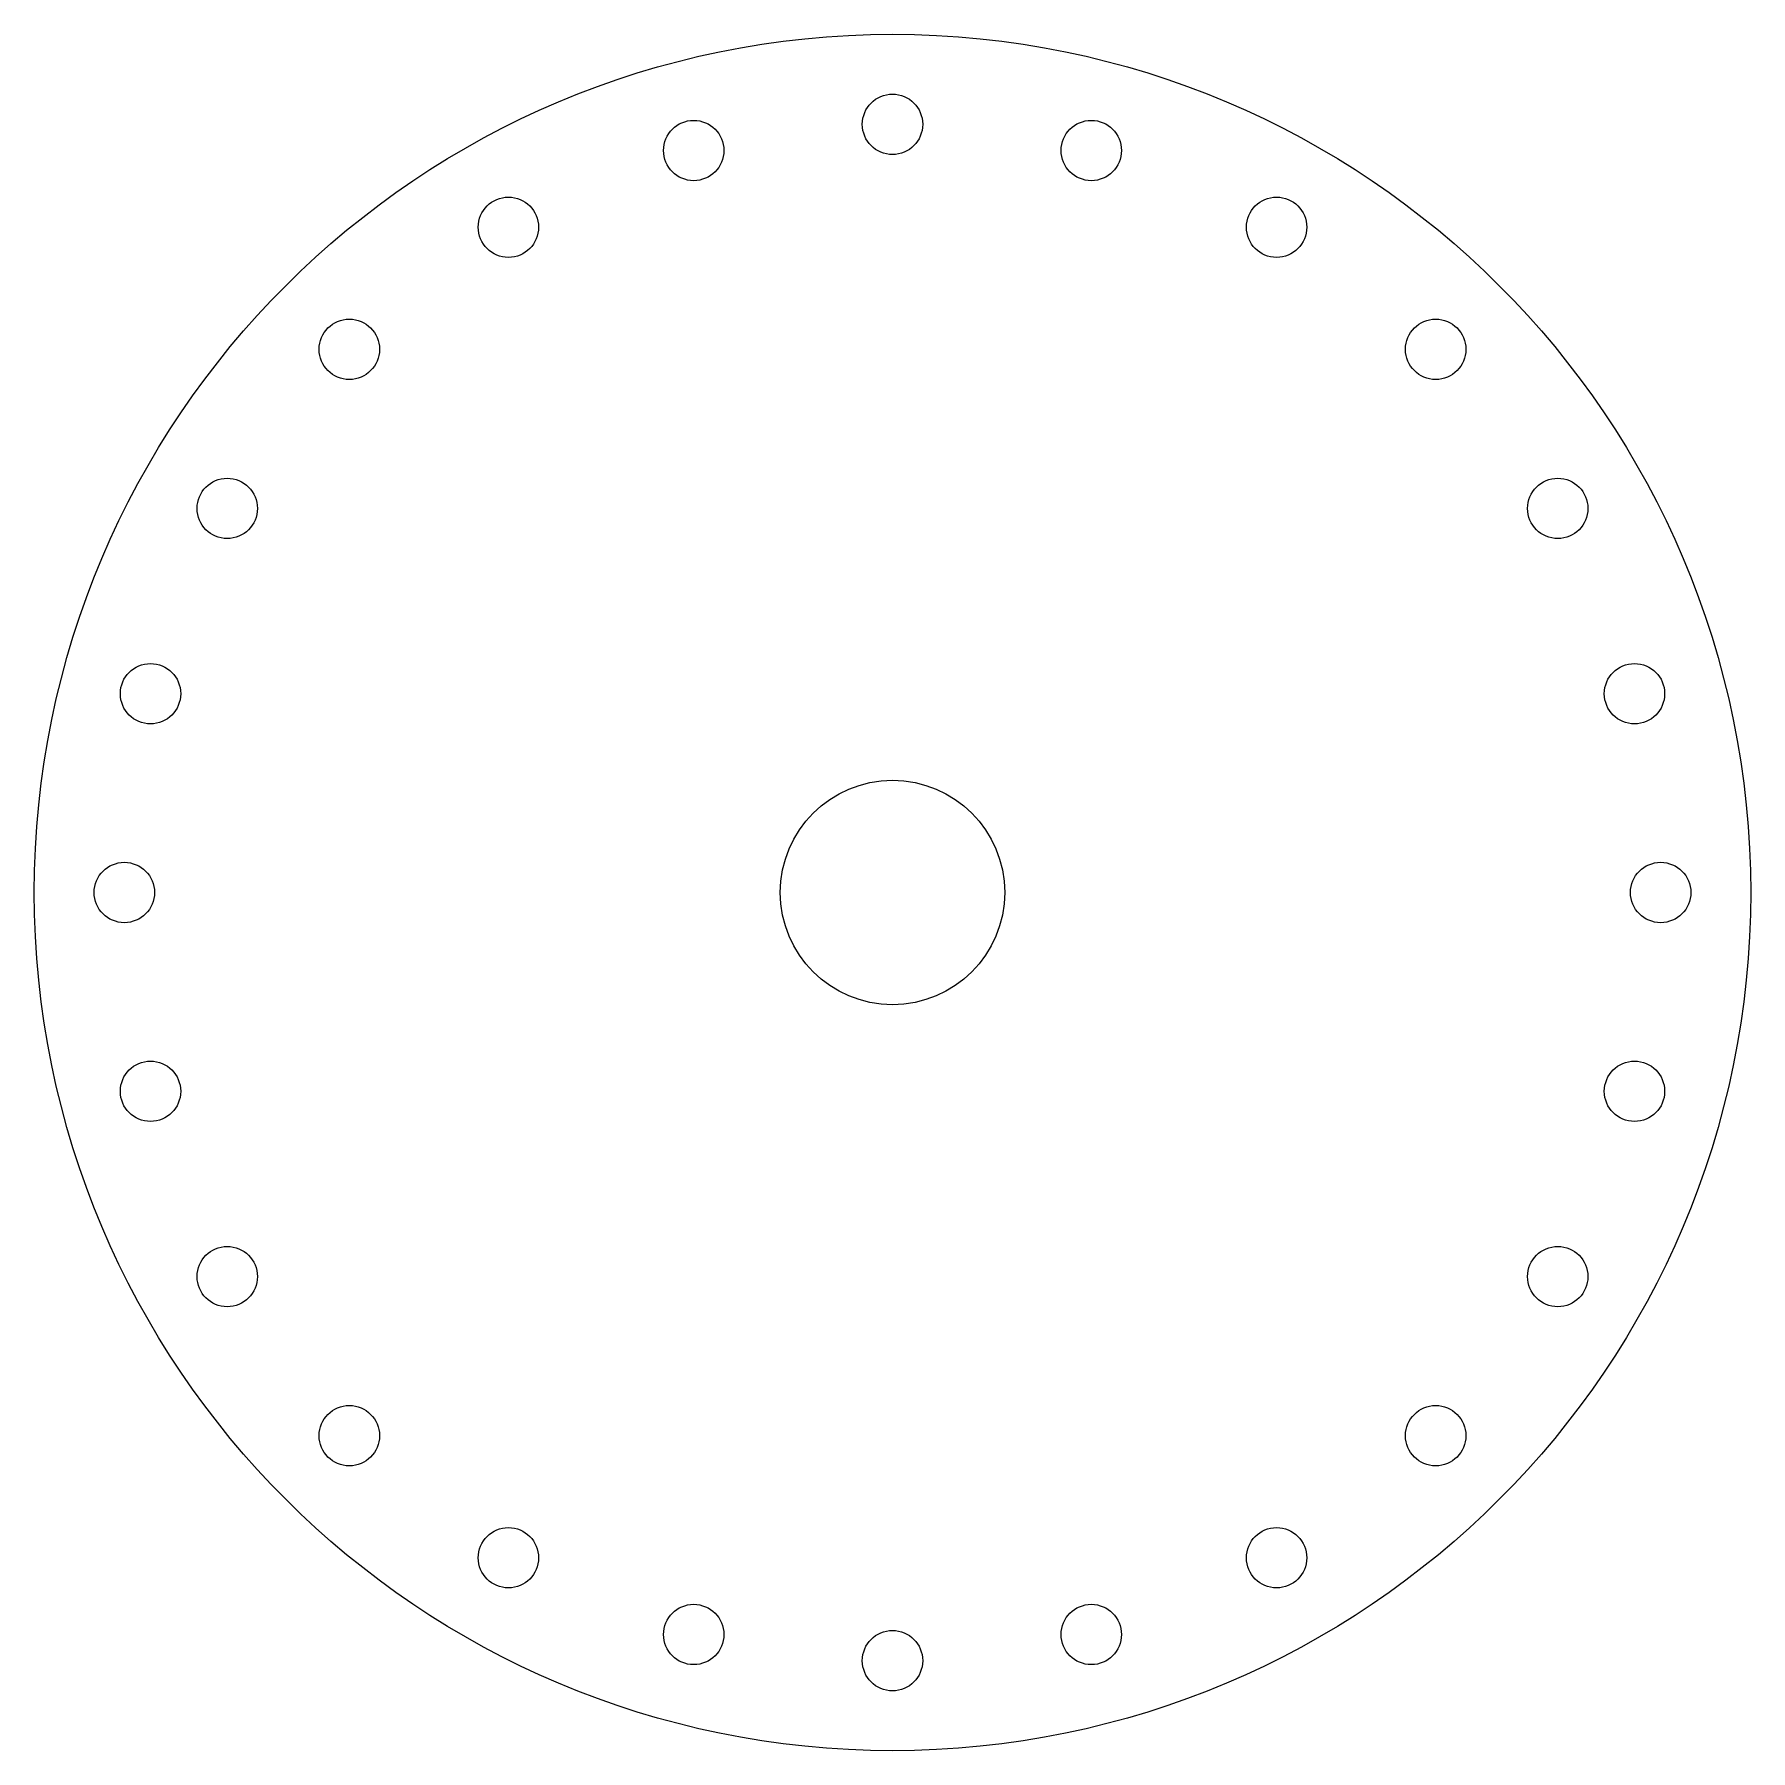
# Model space of a CAD drawing. Header units: millimetres. Extents: x -86 to 86, y -86 to 86.
import ezdxf

# ---------------------------------------------------------------- set-up
doc = ezdxf.new("R2010")
doc.units = ezdxf.units.MM
doc.layers.add('Shape', color=7, linetype='CONTINUOUS')

msp = doc.modelspace()

# ---------------------------------------------------------------- linework, layer by layer
at = {"layer": 'Shape'}
for p, q in [((3.025, 77.025), (3.025, 77.025, 2)), ((3.025, 77.025), (3.025, 77.025, 2)), ((-16.9105, 74.4004), (-16.9105, 74.4004, 2)), ((-16.9105, 74.4004), (-16.9105, 74.4004, 2)), ((22.9605, 74.4004), (22.9605, 74.4004, 2)), ((22.9605, 74.4004), (22.9605, 74.4004, 2)), ((-35.4875, 66.7056), (-35.4875, 66.7056, 2)), ((-35.4875, 66.7056), (-35.4875, 66.7056, 2)), ((41.5375, 66.7056), (41.5375, 66.7056, 2)), ((41.5375, 66.7056), (41.5375, 66.7056, 2)), ((-51.4399, 54.4649), (-51.4399, 54.4649, 2)), ((-51.4399, 54.4649), (-51.4399, 54.4649, 2)), ((57.4899, 54.4649), (57.4899, 54.4649, 2)), ((57.4899, 54.4649), (57.4899, 54.4649, 2)), ((-63.6806, 38.5125), (-63.6806, 38.5125, 2)), ((-63.6806, 38.5125), (-63.6806, 38.5125, 2)), ((69.7306, 38.5125), (69.7306, 38.5125, 2)), ((69.7306, 38.5125), (69.7306, 38.5125, 2)), ((-71.3754, 19.9355), (-71.3754, 19.9355, 2)), ((-71.3754, 19.9355), (-71.3754, 19.9355, 2)), ((77.4254, 19.9355), (77.4254, 19.9355, 2)), ((77.4254, 19.9355), (77.4254, 19.9355, 2)), ((-74, 0), (-74, 0, 2)), ((-74, 0), (-74, 0, 2)), ((11.25, 0), (11.25, 0, 2)), ((11.25, 0), (11.25, 0, 2)), ((80.05, 0), (80.05, 0, 2)), ((80.05, 0), (80.05, 0, 2)), ((86.05, 0), (86.05, 0, 2)), ((86.05, 0), (86.05, 0, 2)), ((-71.3754, -19.9355), (-71.3754, -19.9355, 2)), ((-71.3754, -19.9355), (-71.3754, -19.9355, 2)), ((77.4254, -19.9355), (77.4254, -19.9355, 2)), ((77.4254, -19.9355), (77.4254, -19.9355, 2)), ((-63.6806, -38.5125), (-63.6806, -38.5125, 2)), ((-63.6806, -38.5125), (-63.6806, -38.5125, 2)), ((69.7306, -38.5125), (69.7306, -38.5125, 2)), ((69.7306, -38.5125), (69.7306, -38.5125, 2)), ((-51.4399, -54.4649), (-51.4399, -54.4649, 2)), ((-51.4399, -54.4649), (-51.4399, -54.4649, 2)), ((57.4899, -54.4649), (57.4899, -54.4649, 2)), ((57.4899, -54.4649), (57.4899, -54.4649, 2)), ((-35.4875, -66.7056), (-35.4875, -66.7056, 2)), ((-35.4875, -66.7056), (-35.4875, -66.7056, 2)), ((41.5375, -66.7056), (41.5375, -66.7056, 2)), ((41.5375, -66.7056), (41.5375, -66.7056, 2)), ((-16.9105, -74.4004), (-16.9105, -74.4004, 2)), ((-16.9105, -74.4004), (-16.9105, -74.4004, 2)), ((22.9605, -74.4004), (22.9605, -74.4004, 2)), ((22.9605, -74.4004), (22.9605, -74.4004, 2)), ((3.025, -77.025), (3.025, -77.025, 2)), ((3.025, -77.025), (3.025, -77.025, 2))]:
    msp.add_line(p, q, dxfattribs=at)
for centre, radius in [((0, 0), 86.05), ((0, 0), 86.05), ((0, 0), 86.05), ((0, 0), 86.05), ((0, 77.025), 3.025), ((0, 77.025), 3.025), ((0, 77.025), 3.025), ((0, 77.025), 3.025), ((-19.9355, 74.4004), 3.025), ((-19.9355, 74.4004), 3.025), ((-19.9355, 74.4004), 3.025), ((-19.9355, 74.4004), 3.025), ((19.9355, 74.4004), 3.025), ((19.9355, 74.4004), 3.025), ((19.9355, 74.4004), 3.025), ((19.9355, 74.4004), 3.025), ((-38.5125, 66.7056), 3.025), ((-38.5125, 66.7056), 3.025), ((-38.5125, 66.7056), 3.025), ((-38.5125, 66.7056), 3.025), ((38.5125, 66.7056), 3.025), ((38.5125, 66.7056), 3.025), ((38.5125, 66.7056), 3.025), ((38.5125, 66.7056), 3.025), ((-54.4649, 54.4649), 3.025), ((-54.4649, 54.4649), 3.025), ((-54.4649, 54.4649), 3.025), ((-54.4649, 54.4649), 3.025), ((54.4649, 54.4649), 3.025), ((54.4649, 54.4649), 3.025), ((54.4649, 54.4649), 3.025), ((54.4649, 54.4649), 3.025), ((-66.7056, 38.5125), 3.025), ((-66.7056, 38.5125), 3.025), ((-66.7056, 38.5125), 3.025), ((-66.7056, 38.5125), 3.025), ((66.7056, 38.5125), 3.025), ((66.7056, 38.5125), 3.025), ((66.7056, 38.5125), 3.025), ((66.7056, 38.5125), 3.025), ((-74.4004, 19.9355), 3.025), ((-74.4004, 19.9355), 3.025), ((-74.4004, 19.9355), 3.025), ((-74.4004, 19.9355), 3.025), ((74.4004, 19.9355), 3.025), ((74.4004, 19.9355), 3.025), ((74.4004, 19.9355), 3.025), ((74.4004, 19.9355), 3.025), ((0, 0), 11.25), ((0, 0), 11.25), ((0, 0), 11.25), ((0, 0), 11.25), ((-77.025, 0), 3.025), ((-77.025, 0), 3.025), ((-77.025, 0), 3.025), ((-77.025, 0), 3.025), ((77.025, 0), 3.025), ((77.025, 0), 3.025), ((77.025, 0), 3.025), ((77.025, 0), 3.025), ((-74.4004, -19.9355), 3.025), ((-74.4004, -19.9355), 3.025), ((-74.4004, -19.9355), 3.025), ((-74.4004, -19.9355), 3.025), ((74.4004, -19.9355), 3.025), ((74.4004, -19.9355), 3.025), ((74.4004, -19.9355), 3.025), ((74.4004, -19.9355), 3.025), ((-66.7056, -38.5125), 3.025), ((-66.7056, -38.5125), 3.025), ((-66.7056, -38.5125), 3.025), ((-66.7056, -38.5125), 3.025), ((66.7056, -38.5125), 3.025), ((66.7056, -38.5125), 3.025), ((66.7056, -38.5125), 3.025), ((66.7056, -38.5125), 3.025), ((-54.4649, -54.4649), 3.025), ((-54.4649, -54.4649), 3.025), ((-54.4649, -54.4649), 3.025), ((-54.4649, -54.4649), 3.025), ((54.4649, -54.4649), 3.025), ((54.4649, -54.4649), 3.025), ((54.4649, -54.4649), 3.025), ((54.4649, -54.4649), 3.025), ((-38.5125, -66.7056), 3.025), ((-38.5125, -66.7056), 3.025), ((-38.5125, -66.7056), 3.025), ((-38.5125, -66.7056), 3.025), ((38.5125, -66.7056), 3.025), ((38.5125, -66.7056), 3.025), ((38.5125, -66.7056), 3.025), ((38.5125, -66.7056), 3.025), ((-19.9355, -74.4004), 3.025), ((-19.9355, -74.4004), 3.025), ((-19.9355, -74.4004), 3.025), ((-19.9355, -74.4004), 3.025), ((19.9355, -74.4004), 3.025), ((19.9355, -74.4004), 3.025), ((19.9355, -74.4004), 3.025), ((19.9355, -74.4004), 3.025), ((0, -77.025), 3.025), ((0, -77.025), 3.025), ((0, -77.025), 3.025), ((0, -77.025), 3.025)]:
    msp.add_circle(centre, radius, dxfattribs=at)

doc.saveas('drawing.dxf')
